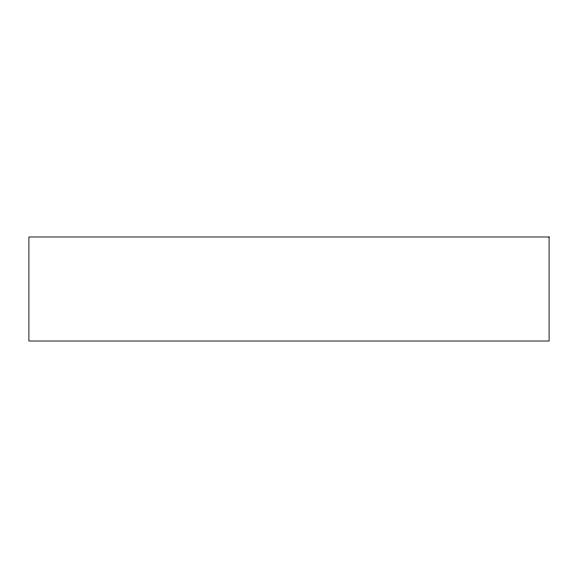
<?xml version="1.0" encoding="UTF-8"?>
<svg xmlns="http://www.w3.org/2000/svg" width="578" height="578" viewBox="0 0 578 578"><rect width="100%" height="100%" fill="white"/><g stroke="black" fill="none" stroke-linecap="round" stroke-linejoin="round"><path stroke-width="0.87" d="M549.1 236.98L28.9 236.98L28.9 341.02L549.1 341.02L549.1 236.98"/></g></svg>
